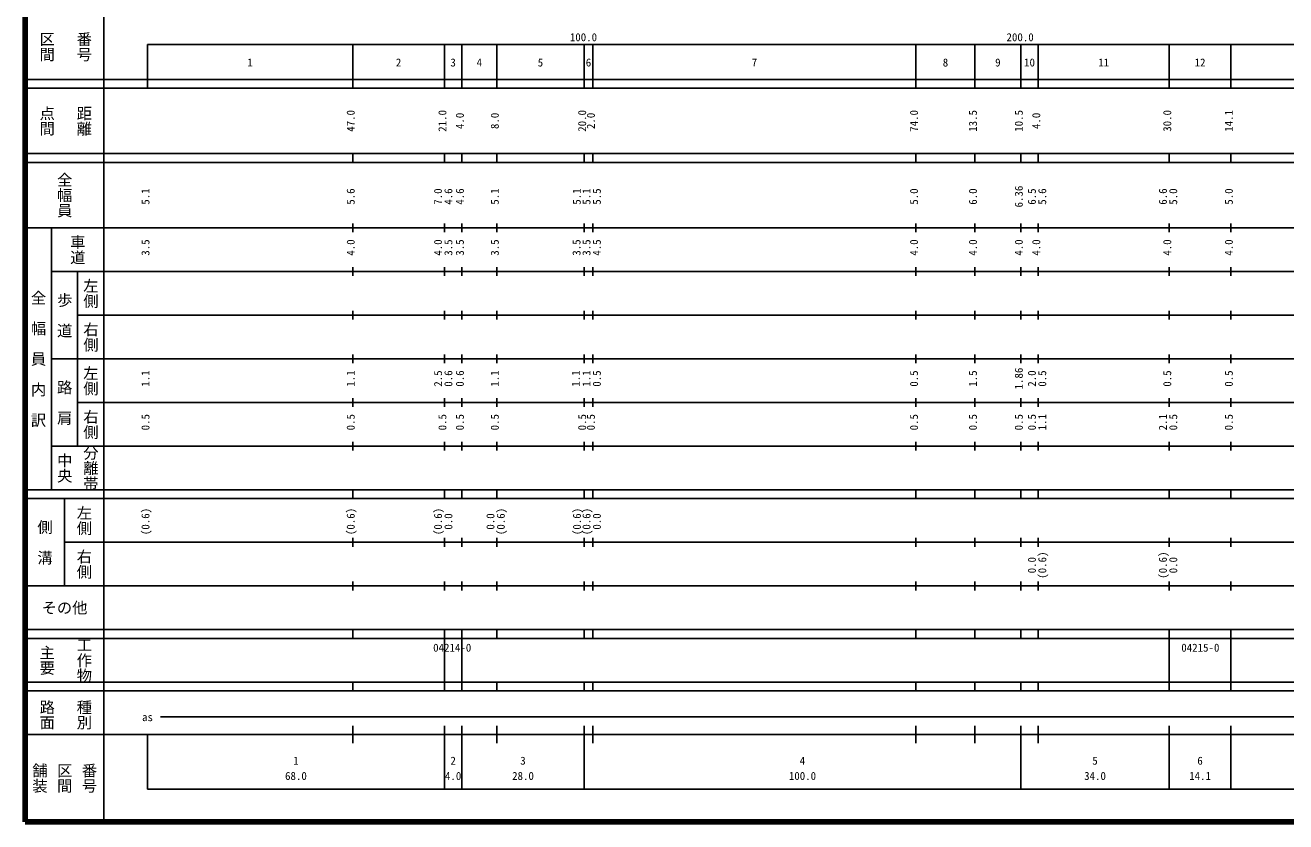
# Model space of a CAD drawing. Units: millimetres on the paper, enlarged 1000 times. Extents: x 40000 to 680000, y 20000 to 380000.
# Drawn here: x 40000 to 328686, y 20000 to 202409 of the extents above; entities that cross this region are included whole.
import ezdxf
from ezdxf.enums import TextEntityAlignment as Align

# ---------------------------------------------------------------- set-up
doc = ezdxf.new("R2010")
doc.units = ezdxf.units.MM
doc.header["$LTSCALE"] = 1000
doc.layers.add('M-TTL', color=2, linetype='Continuous', lineweight=140)
doc.layers.add('M-TTL-BAND', color=7, linetype='Continuous', lineweight=25)
doc.styles.add('@ＭＳ ゴシック', font='')
doc.styles.add('ＭＳ ゴシック', font='')
doc.styles.get('@ＭＳ ゴシック').set_extended_font_data('@MS Gothic')
doc.styles.get('ＭＳ ゴシック').set_extended_font_data('MS Gothic')

msp = doc.modelspace()

# ---------------------------------------------------------------- linework, layer by layer
at = {"layer": 'M-TTL'}
for p, q in [((40000, 380000), (40000, 20000)), ((40000, 20000), (680000, 20000))]:
    msp.add_line(p, q, dxfattribs=at)
at = {"layer": 'M-TTL-BAND'}
for p, q in [((58000, 370000), (58000, 20000)), ((68000, 198000), (579000, 198000)), ((68000, 198000), (68000, 188000)), ((115000, 188000), (115000, 198000)), ((136000, 188000), (136000, 198000)), ((140000, 188000), (140000, 198000)), ((148000, 188000), (148000, 198000)), ((168000, 188000), (168000, 198000)), ((168000, 188000), (168000, 198000)), ((170000, 188000), (170000, 198000)), ((244000, 188000), (244000, 198000)), ((257500, 188000), (257500, 198000)), ((268000, 188000), (268000, 198000)), ((268000, 188000), (268000, 198000)), ((272000, 188000), (272000, 198000)), ((302000, 188000), (302000, 198000)), ((316100, 188000), (316100, 198000)), ((40000, 190000), (579000, 190000)), ((40000, 188000), (579000, 188000)), ((40000, 173000), (579000, 173000)), ((40000, 171000), (579000, 171000)), ((115000, 171000), (115000, 173000)), ((136000, 171000), (136000, 173000)), ((140000, 171000), (140000, 173000)), ((148000, 171000), (148000, 173000)), ((168000, 171000), (168000, 173000)), ((168000, 171000), (168000, 173000)), ((170000, 171000), (170000, 173000)), ((244000, 171000), (244000, 173000)), ((257500, 171000), (257500, 173000)), ((268000, 171000), (268000, 173000)), ((268000, 171000), (268000, 173000)), ((272000, 171000), (272000, 173000)), ((302000, 171000), (302000, 173000)), ((316100, 171000), (316100, 173000)), ((40000, 156000), (579000, 156000)), ((46000, 96000), (46000, 156000)), ((115000, 155000), (115000, 157000)), ((136000, 155000), (136000, 157000)), ((140000, 155000), (140000, 157000)), ((148000, 155000), (148000, 157000)), ((168000, 155000), (168000, 157000)), ((168000, 155000), (168000, 157000)), ((170000, 155000), (170000, 157000)), ((244000, 155000), (244000, 157000)), ((257500, 155000), (257500, 157000)), ((268000, 155000), (268000, 157000)), ((268000, 155000), (268000, 157000)), ((272000, 155000), (272000, 157000)), ((302000, 155000), (302000, 157000)), ((316100, 155000), (316100, 157000)), ((46000, 146000), (579000, 146000)), ((52000, 146000), (52000, 106000)), ((115000, 145000), (115000, 147000)), ((136000, 145000), (136000, 147000)), ((140000, 145000), (140000, 147000)), ((148000, 145000), (148000, 147000)), ((168000, 145000), (168000, 147000)), ((168000, 145000), (168000, 147000)), ((170000, 145000), (170000, 147000)), ((244000, 145000), (244000, 147000)), ((257500, 145000), (257500, 147000)), ((268000, 145000), (268000, 147000)), ((268000, 145000), (268000, 147000)), ((272000, 145000), (272000, 147000)), ((302000, 145000), (302000, 147000)), ((316100, 145000), (316100, 147000)), ((52000, 136000), (579000, 136000)), ((115000, 135000), (115000, 137000)), ((136000, 135000), (136000, 137000)), ((140000, 135000), (140000, 137000)), ((148000, 135000), (148000, 137000)), ((168000, 135000), (168000, 137000)), ((168000, 135000), (168000, 137000)), ((170000, 135000), (170000, 137000)), ((244000, 135000), (244000, 137000)), ((257500, 135000), (257500, 137000)), ((268000, 135000), (268000, 137000)), ((268000, 135000), (268000, 137000)), ((272000, 135000), (272000, 137000)), ((302000, 135000), (302000, 137000)), ((316100, 135000), (316100, 137000)), ((46000, 126000), (579000, 126000)), ((115000, 125000), (115000, 127000)), ((136000, 125000), (136000, 127000)), ((140000, 125000), (140000, 127000)), ((148000, 125000), (148000, 127000)), ((168000, 125000), (168000, 127000)), ((168000, 125000), (168000, 127000)), ((170000, 125000), (170000, 127000)), ((244000, 125000), (244000, 127000)), ((257500, 125000), (257500, 127000)), ((268000, 125000), (268000, 127000)), ((268000, 125000), (268000, 127000)), ((272000, 125000), (272000, 127000)), ((302000, 125000), (302000, 127000)), ((316100, 125000), (316100, 127000)), ((52000, 116000), (579000, 116000)), ((115000, 115000), (115000, 117000)), ((136000, 115000), (136000, 117000)), ((140000, 115000), (140000, 117000)), ((148000, 115000), (148000, 117000)), ((168000, 115000), (168000, 117000)), ((168000, 115000), (168000, 117000)), ((170000, 115000), (170000, 117000)), ((244000, 115000), (244000, 117000)), ((257500, 115000), (257500, 117000)), ((268000, 115000), (268000, 117000)), ((268000, 115000), (268000, 117000)), ((272000, 115000), (272000, 117000)), ((302000, 115000), (302000, 117000)), ((316100, 115000), (316100, 117000)), ((115000, 105000), (115000, 107000)), ((136000, 105000), (136000, 107000)), ((140000, 105000), (140000, 107000)), ((148000, 105000), (148000, 107000)), ((168000, 105000), (168000, 107000)), ((168000, 105000), (168000, 107000)), ((170000, 105000), (170000, 107000)), ((244000, 105000), (244000, 107000)), ((257500, 105000), (257500, 107000)), ((268000, 105000), (268000, 107000)), ((268000, 105000), (268000, 107000)), ((272000, 105000), (272000, 107000)), ((302000, 105000), (302000, 107000)), ((316100, 105000), (316100, 107000)), ((46000, 106000), (579000, 106000)), ((40000, 96000), (579000, 96000)), ((115000, 94000), (115000, 96000)), ((136000, 94000), (136000, 96000)), ((140000, 94000), (140000, 96000)), ((148000, 94000), (148000, 96000)), ((168000, 94000), (168000, 96000)), ((168000, 94000), (168000, 96000)), ((170000, 94000), (170000, 96000)), ((244000, 94000), (244000, 96000)), ((257500, 94000), (257500, 96000)), ((268000, 94000), (268000, 96000)), ((268000, 94000), (268000, 96000)), ((272000, 94000), (272000, 96000)), ((302000, 94000), (302000, 96000)), ((316100, 94000), (316100, 96000)), ((40000, 94000), (579000, 94000)), ((49000, 94000), (49000, 74000)), ((49000, 84000), (579000, 84000)), ((115000, 83000), (115000, 85000)), ((136000, 83000), (136000, 85000)), ((140000, 83000), (140000, 85000)), ((148000, 83000), (148000, 85000)), ((168000, 83000), (168000, 85000)), ((170000, 83000), (170000, 85000)), ((244000, 83000), (244000, 85000)), ((257500, 83000), (257500, 85000)), ((268000, 83000), (268000, 85000)), ((268000, 83000), (268000, 85000)), ((272000, 83000), (272000, 85000)), ((302000, 83000), (302000, 85000)), ((316100, 83000), (316100, 85000)), ((40000, 74000), (579000, 74000)), ((115000, 73000), (115000, 75000)), ((136000, 73000), (136000, 75000)), ((140000, 73000), (140000, 75000)), ((148000, 73000), (148000, 75000)), ((168000, 73000), (168000, 75000)), ((168000, 73000), (168000, 75000)), ((170000, 73000), (170000, 75000)), ((244000, 73000), (244000, 75000)), ((257500, 73000), (257500, 75000)), ((268000, 73000), (268000, 75000)), ((268000, 73000), (268000, 75000)), ((272000, 73000), (272000, 75000)), ((302000, 73000), (302000, 75000)), ((316100, 73000), (316100, 75000)), ((40000, 64000), (579000, 64000)), ((115000, 62000), (115000, 64000)), ((136000, 62000), (136000, 64000)), ((140000, 62000), (140000, 64000)), ((148000, 62000), (148000, 64000)), ((168000, 62000), (168000, 64000)), ((168000, 62000), (168000, 64000)), ((170000, 62000), (170000, 64000)), ((244000, 62000), (244000, 64000)), ((257500, 62000), (257500, 64000)), ((268000, 62000), (268000, 64000)), ((268000, 62000), (268000, 64000)), ((272000, 62000), (272000, 64000)), ((302000, 62000), (302000, 64000)), ((316100, 62000), (316100, 64000)), ((40000, 62000), (579000, 62000)), ((136000, 52000), (136000, 62000)), ((140000, 52000), (140000, 62000)), ((302000, 52000), (302000, 62000)), ((316100, 52000), (316100, 62000)), ((40000, 52000), (579000, 52000)), ((115000, 50000), (115000, 52000)), ((136000, 50000), (136000, 52000)), ((140000, 50000), (140000, 52000)), ((148000, 50000), (148000, 52000)), ((168000, 50000), (168000, 52000)), ((168000, 50000), (168000, 52000)), ((170000, 50000), (170000, 52000)), ((244000, 50000), (244000, 52000)), ((257500, 50000), (257500, 52000)), ((268000, 50000), (268000, 52000)), ((268000, 50000), (268000, 52000)), ((272000, 50000), (272000, 52000)), ((302000, 50000), (302000, 52000)), ((316100, 50000), (316100, 52000)), ((40000, 50000), (579000, 50000)), ((71000, 44000), (565000, 44000)), ((115000, 38000), (115000, 42000)), ((136000, 27500), (136000, 42000)), ((140000, 27500), (140000, 42000)), ((148000, 38000), (148000, 42000)), ((168000, 27500), (168000, 42000)), ((168000, 27500), (168000, 42000)), ((170000, 38000), (170000, 42000)), ((244000, 38000), (244000, 42000)), ((257500, 38000), (257500, 42000)), ((268000, 27500), (268000, 42000)), ((268000, 27500), (268000, 42000)), ((272000, 38000), (272000, 42000)), ((302000, 27500), (302000, 42000)), ((316100, 27500), (316100, 42000)), ((40000, 40000), (579000, 40000)), ((68000, 40000), (68000, 27500)), ((68000, 27500), (579000, 27500))]:
    msp.add_line(p, q, dxfattribs=at)

# ---------------------------------------------------------------- texts
at = {"layer": 'M-TTL-BAND', "style": '@ＭＳ ゴシック'}
for s, p in [('区間', (45000, 197500)), ('番号', (53500, 197500)), ('点間', (45000, 180500)), ('距離', (53500, 180500)), ('全幅員', (49000, 163500)), ('車道', (52000, 151000)), ('左側', (55000, 141000)), ('全\u3000幅\u3000員\u3000内\u3000訳', (43000, 126000)), ('歩\u3000道', (49000, 136000)), ('右側', (55000, 131000)), ('左側', (55000, 121000)), ('路\u3000肩', (49000, 116000)), ('右側', (55000, 111000)), ('中央', (49000, 101000)), ('分離帯', (55000, 101000)), ('左側', (53500, 89000)), ('側\u3000溝', (44500, 84000)), ('右側', (53500, 79000)), ('工作物', (53500, 57000)), ('主要', (45000, 57000)), ('路面', (45000, 44500)), ('種別', (53500, 44500)), ('舗装', (43333, 30000)), ('区間', (49000, 30000)), ('番号', (54667, 30000))]:
    msp.add_text(s, height=2566, rotation=270, dxfattribs=at).set_placement(p, align=Align.MIDDLE_CENTER)
at = {"layer": 'M-TTL-BAND', "style": 'ＭＳ ゴシック'}
for s, p in [('100.0', (167844, 198195)), ('200.0', (267844, 198195)), ('1', (91500, 192405)), ('2', (125500, 192405)), ('3', (138000, 192405)), ('4', (144000, 192405)), ('5', (158000, 192405)), ('6', (169000, 192405)), ('7', (207000, 192405)), ('8', (250750, 192405)), ('9', (262750, 192405)), ('10', (270000, 192405)), ('11', (287000, 192405)), ('12', (309050, 192405)), ('as', (68000, 42500)), ('1', (102000, 32523)), ('2', (138000, 32523)), ('3', (154000, 32523)), ('4', (218000, 32523)), ('5', (285000, 32523)), ('6', (309050, 32523)), ('68.0', (102000, 29033)), ('4.0', (138000, 29033)), ('28.0', (154000, 29033)), ('100.0', (218000, 29033)), ('34.0', (285000, 29033)), ('14.1', (309050, 29033))]:
    msp.add_text(s, height=1833, dxfattribs=at).set_placement(p, align=Align.BOTTOM_CENTER)
for s, p in [('47.0', (116000, 180500)), ('21.0', (137000, 180500)), ('4.0', (141000, 180500)), ('8.0', (149000, 180500)), ('20.0', (169000, 180500)), ('2.0', (171000, 180500)), ('74.0', (245000, 180500)), ('13.5', (258500, 180500)), ('10.5', (269000, 180500)), ('4.0', (273000, 180500)), ('30.0', (303000, 180500)), ('14.1', (317100, 180500)), ('5.1', (69000, 163174)), ('5.6', (116000, 163174)), ('7.0', (136000, 163174)), ('4.6', (138370, 163174)), ('4.6', (141000, 163174)), ('5.1', (149000, 163174)), ('5.1', (167775, 163174)), ('5.1', (170000, 163174)), ('5.5', (172370, 163174)), ('5.0', (245000, 163174)), ('6.0', (258500, 163174)), ('6.36', (269000, 163174)), ('6.5', (272000, 163174)), ('5.6', (274370, 163174)), ('6.6', (302000, 163174)), ('5.0', (304370, 163174)), ('5.0', (317100, 163174)), ('3.5', (69000, 151500)), ('4.0', (116000, 151500)), ('4.0', (136000, 151500)), ('3.5', (138370, 151500)), ('3.5', (141000, 151500)), ('3.5', (149000, 151500)), ('3.5', (167720, 151500)), ('3.5', (170000, 151500)), ('4.5', (172370, 151500)), ('4.0', (245000, 151500)), ('4.0', (258500, 151500)), ('4.0', (269000, 151500)), ('4.0', (273000, 151500)), ('4.0', (303000, 151500)), ('4.0', (317100, 151500)), ('1.1', (69000, 121500)), ('1.1', (116000, 121500)), ('2.5', (136000, 121500)), ('0.6', (138370, 121500)), ('0.6', (141000, 121500)), ('1.1', (149000, 121500)), ('1.1', (167554, 121500)), ('1.1', (170000, 121500)), ('0.5', (172370, 121500)), ('0.5', (245000, 121500)), ('1.5', (258500, 121500)), ('1.86', (269000, 121500)), ('2.0', (272000, 121500)), ('0.5', (274370, 121500)), ('0.5', (303000, 121500)), ('0.5', (317100, 121500)), ('0.5', (69000, 111500)), ('0.5', (116000, 111500)), ('0.5', (137000, 111500)), ('0.5', (141000, 111500)), ('0.5', (149000, 111500)), ('0.5', (169000, 111500)), ('0.5', (171000, 111500)), ('0.5', (245000, 111500)), ('0.5', (258500, 111500)), ('0.5', (269000, 111500)), ('0.5', (272000, 111500)), ('1.1', (274370, 111500)), ('2.1', (302000, 111500)), ('0.5', (304370, 111500)), ('0.5', (317100, 111500)), ('(0.6)', (69000, 88764)), ('(0.6)', (116000, 88764)), ('(0.6)', (136000, 88764)), ('0.0', (138370, 88764)), ('0.0', (148000, 88764)), ('(0.6)', (150370, 88764)), ('(0.6)', (167813, 88764)), ('(0.6)', (170000, 88764)), ('0.0', (172370, 88764)), ('(0.6)', (274370, 78764)), ('(0.6)', (302000, 78764)), ('0.0', (272000, 78764)), ('0.0', (304370, 78764))]:
    msp.add_text(s, height=1833, rotation=90, dxfattribs=at).set_placement(p, align=Align.BOTTOM_CENTER)
msp.add_text('その他', height=2566, dxfattribs=at).set_placement((49000, 69000), align=Align.MIDDLE_CENTER)
for s, p in [('04214-0', (133422, 58405)), ('04215-0', (304757, 58405))]:
    msp.add_text(s, height=1833, dxfattribs=at).set_placement(p, align=Align.BOTTOM_LEFT)

doc.saveas('drawing.dxf')
